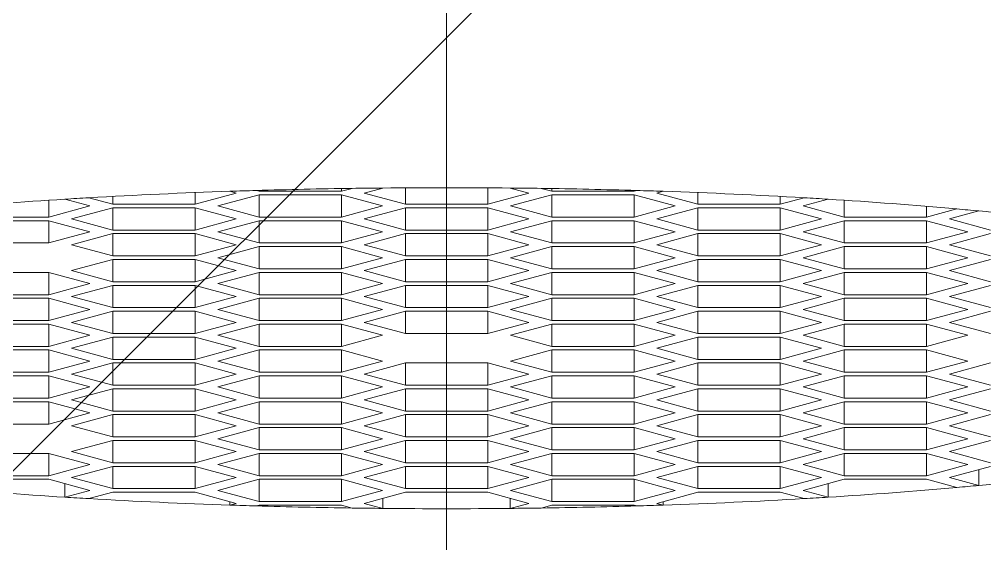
# Model space of a CAD drawing. Header units: millimetres. Extents: x 7371 to 278338, y -43753 to 35464.
# Drawn here: x 270251.37 to 270259.83, y 629.86 to 634.46 of the extents above; entities that cross this region are included whole.
import ezdxf

# ---------------------------------------------------------------- set-up
doc = ezdxf.new("R2010")
doc.units = ezdxf.units.MM
doc.header["$MEASUREMENT"] = 0
doc.linetypes.add('CENTER', pattern=[50.800000000000004, 31.75, -6.349999999999999, 6.349999999999999, -6.349999999999999])
for name, color, linetype, lineweight in [('0.05', 252, 'Continuous', 5), ('DINDING', 1, 'Continuous', 20), ('PIPA AIR BERSIH', 5, 'CENTER', 5)]:
    doc.layers.add(name, color=color, linetype=linetype, lineweight=lineweight)

# ---------------------------------------------------------------- blocks, each defined once
blk = doc.blocks.new('A$C4feb61b9')
at = {"layer": '0.05'}
for points in [[(0, 0.2320219220600848), (0, -0.4277567408876166)], [(-0.001668744951757617, 0.1690104908138892), (-0.001643375672983893, 0.1690036169461564)], [(-0.001643375672983893, 0.1690112337551), (-0.001643375672983893, 0.1690036169461564)], [(-0.0009216878364668446, 0.1690036169461564), (-0.0008282689790348741, 0.1690289290136207)], [(-0.0009216878364668446, 0.1690275014680083), (-0.0009216878364668446, 0.1690036169461564)], [(-0.0005584972171845948, 0.1690321903961376), (-0.0007216878364033619, 0.1689879734994975)], [(-0.0003608439182016809, 0.1690337717686816), (-0.0003608439182016809, 0.1688902019586749)], [(0.0003608439183153678, 0.1690337717686816), (0.0003608439183153678, 0.1688902019586749)], [(0.0007216878365170487, 0.1689879734994975), (0.0005584972172982816, 0.1690321903961376)], [(0.0008282689791485609, 0.1690289290136207), (0.0009216878365805314, 0.1690036169461564)], [(0.0009216878365805314, 0.1690275014680083), (0.0009216878365805314, 0.1690036169461564)], [(0.001643375672983893, 0.1690112337551), (0.001643375672983893, 0.1690036169461564)], [(0.001643375672983893, 0.1690036169461564), (0.001668744951757617, 0.1690104908138892)], [(-0.003486751345917583, 0.1689249526207277), (-0.003486751345917583, 0.1687767869716481)], [(-0.003125907427715902, 0.1688745585124707), (-0.003345383018768189, 0.1689340259595156)], [(-0.003134609070116312, 0.1689467501782929), (-0.002925907427652419, 0.1688902019586749)], [(-0.002925907427652419, 0.1689584252576424), (-0.002925907427652419, 0.1688902019586749)], [(-0.00220421959113537, 0.168992025915486), (-0.00220421959113537, 0.1688902019586749)], [(-0.00220421959113537, 0.1688902019586749), (-0.001843375672933689, 0.1689879734994975)], [(-0.001643375672983893, 0.1689723300528385), (-0.002004219591185574, 0.1688745585124707)], [(-0.001843375672933689, 0.1689879734994975), (-0.001899528963804187, 0.1690031883708798)], [(-0.001643375672983893, 0.1690036169461564), (-0.0009216878364668446, 0.1690036169461564)], [(-0.001643375672983893, 0.1689723300528385), (-0.001643375672983893, 0.1687767869716481)], [(-0.0009216878364668446, 0.1689723300528385), (-0.001643375672983893, 0.1689723300528385)], [(-0.0009216878364668446, 0.1689723300528385), (-0.0009216878364668446, 0.1687767869716481)], [(-0.0005608439182651637, 0.1688745585124707), (-0.0009216878364668446, 0.1689723300528385)], [(-0.0007216878364033619, 0.1689879734994975), (-0.0003608439182016809, 0.1688902019586749)], [(0.0003608439183153678, 0.1688902019586749), (0.0007216878365170487, 0.1689879734994975)], [(0.0009216878365805314, 0.1689723300528385), (0.0005608439182651637, 0.1688745585124707)], [(0.0009216878365805314, 0.1690036169461564), (0.001643375672983893, 0.1690036169461564)], [(0.0009216878365805314, 0.1689723300528385), (0.0009216878365805314, 0.1687767869716481)], [(0.001643375672983893, 0.1689723300528385), (0.0009216878365805314, 0.1689723300528385)], [(0.001643375672983893, 0.1689723300528385), (0.001643375672983893, 0.1687767869716481)], [(0.002004219591299261, 0.1688745585124707), (0.001643375672983893, 0.1689723300528385)], [(0.001899528963917874, 0.1690031883708798), (0.001843375673047376, 0.1689879734994975)], [(0.001843375673047376, 0.1689879734994975), (0.002204219591249057, 0.1688902019586749)], [(0.002204219591249057, 0.168992025915486), (0.002204219591249057, 0.1688902019586749)], [(0.002925907427766106, 0.1689584252576424), (0.002925907427766106, 0.1688902019586749)], [(0.002925907427766106, 0.1688902019586749), (0.003134609070229999, 0.1689467501782929)], [(0.003345383018768189, 0.1689340259595156), (0.003125907427715902, 0.1688745585124707)], [(0.003486751346031269, 0.1689249526207277), (0.003486751346031269, 0.1687767869716481)], [(-0.003486751345917583, 0.1687767869716481), (-0.003125907427715902, 0.1688745585124707)], [(-0.002925907427652419, 0.1688589150658117), (-0.003286751345967787, 0.1687611435249892)], [(-0.002925907427652419, 0.1688902019586749), (-0.00220421959113537, 0.1688902019586749)], [(-0.002925907427652419, 0.1688589150658117), (-0.002925907427652419, 0.1686633719846213)], [(-0.00220421959113537, 0.1688589150658117), (-0.002925907427652419, 0.1688589150658117)], [(-0.00220421959113537, 0.1688589150658117), (-0.00220421959113537, 0.1686633719846213)], [(-0.001843375672933689, 0.1687611435249892), (-0.00220421959113537, 0.1688589150658117)], [(-0.002004219591185574, 0.1688745585124707), (-0.001643375672983893, 0.1687767869716481)], [(-0.0009216878364668446, 0.1687767869716481), (-0.0005608439182651637, 0.1688745585124707)], [(-0.0003608439182016809, 0.1688589150658117), (-0.0007216878364033619, 0.1687611435249892)], [(-0.0003608439182016809, 0.1688902019586749), (0.0003608439183153678, 0.1688902019586749)], [(-0.0003608439182016809, 0.1688589150658117), (-0.0003608439182016809, 0.1686633719846213)], [(0.0003608439183153678, 0.1688589150658117), (-0.0003608439182016809, 0.1688589150658117)], [(0.0003608439183153678, 0.1688589150658117), (0.0003608439183153678, 0.1686633719846213)], [(0.0007216878365170487, 0.1687611435249892), (0.0003608439183153678, 0.1688589150658117)], [(0.0005608439182651637, 0.1688745585124707), (0.0009216878365805314, 0.1687767869716481)], [(0.001643375672983893, 0.1687767869716481), (0.002004219591299261, 0.1688745585124707)], [(0.002204219591249057, 0.1688589150658117), (0.001843375673047376, 0.1687611435249892)], [(0.002204219591249057, 0.1688902019586749), (0.002925907427766106, 0.1688902019586749)], [(0.002204219591249057, 0.1688589150658117), (0.002204219591249057, 0.1686633719846213)], [(0.002925907427766106, 0.1688589150658117), (0.002204219591249057, 0.1688589150658117)], [(0.002925907427766106, 0.1688589150658117), (0.002925907427766106, 0.1686633719846213)], [(0.003286751345967787, 0.1687611435249892), (0.002925907427766106, 0.1688589150658117)], [(0.003125907427715902, 0.1688745585124707), (0.003486751346031269, 0.1687767869716481)], [(0.004208439182434631, 0.168871498792214), (0.004208439182434631, 0.1687767869716481)], [(0.004208439182434631, 0.1687767869716481), (0.004473660382473099, 0.1688486493035271)], [(-0.004208439182434631, 0.1687767869716481), (-0.003486751345917583, 0.1687767869716481)], [(-0.003286751345967787, 0.1687611435249892), (-0.002925907427652419, 0.1686633719846213)], [(-0.00220421959113537, 0.1686633719846213), (-0.001843375672933689, 0.1687611435249892)], [(-0.001643375672983893, 0.1687767869716481), (-0.0009216878364668446, 0.1687767869716481)], [(-0.0007216878364033619, 0.1687611435249892), (-0.0003608439182016809, 0.1686633719846213)], [(0.0003608439183153678, 0.1686633719846213), (0.0007216878365170487, 0.1687611435249892)], [(0.0009216878365805314, 0.1687767869716481), (0.001643375672983893, 0.1687767869716481)], [(0.001843375673047376, 0.1687611435249892), (0.002204219591249057, 0.1686633719846213)], [(0.002925907427766106, 0.1686633719846213), (0.003286751345967787, 0.1687611435249892)], [(0.003486751346031269, 0.1687767869716481), (0.004208439182434631, 0.1687767869716481)], [(0.004665954410825179, 0.1688309179048701), (0.004408439182498114, 0.1687611435249892)], [(0.004408439182498114, 0.1687611435249892), (0.004769283100699795, 0.1686633719846213)], [(-0.003486751345917583, 0.168745500078785), (-0.004208439182434631, 0.168745500078785)], [(-0.003486751345917583, 0.168745500078785), (-0.003486751345917583, 0.1685499569975946)], [(-0.003125907427715902, 0.1686477285379624), (-0.003486751345917583, 0.168745500078785)], [(-0.001643375672983893, 0.168745500078785), (-0.002004219591185574, 0.1686477285379624)], [(-0.001643375672983893, 0.168745500078785), (-0.001643375672983893, 0.1685499569975946)], [(-0.0009216878364668446, 0.168745500078785), (-0.001643375672983893, 0.168745500078785)], [(-0.0009216878364668446, 0.168745500078785), (-0.0009216878364668446, 0.1685499569975946)], [(-0.0005608439182651637, 0.1686477285379624), (-0.0009216878364668446, 0.168745500078785)], [(0.0009216878365805314, 0.168745500078785), (0.0005608439182651637, 0.1686477285379624)], [(0.0009216878365805314, 0.168745500078785), (0.0009216878365805314, 0.1685499569975946)], [(0.001643375672983893, 0.168745500078785), (0.0009216878365805314, 0.168745500078785)], [(0.001643375672983893, 0.168745500078785), (0.001643375672983893, 0.1685499569975946)], [(0.002004219591299261, 0.1686477285379624), (0.001643375672983893, 0.168745500078785)], [(0.003486751346031269, 0.168745500078785), (0.003125907427715902, 0.1686477285379624)], [(0.003486751346031269, 0.168745500078785), (0.003486751346031269, 0.1685499569975946)], [(0.004208439182434631, 0.168745500078785), (0.003486751346031269, 0.168745500078785)], [(0.004208439182434631, 0.168745500078785), (0.004208439182434631, 0.1685499569975946)], [(0.004569283100749999, 0.1686477285379624), (0.004208439182434631, 0.168745500078785)], [(-0.003486751345917583, 0.1685499569975946), (-0.003125907427715902, 0.1686477285379624)], [(-0.002925907427652419, 0.1686320850913035), (-0.003286751345967787, 0.1685343135509356)], [(-0.002925907427652419, 0.1686633719846213), (-0.00220421959113537, 0.1686633719846213)], [(-0.002925907427652419, 0.1686320850913035), (-0.002925907427652419, 0.168436542010113)], [(-0.00220421959113537, 0.1686320850913035), (-0.002925907427652419, 0.1686320850913035)], [(-0.00220421959113537, 0.1686320850913035), (-0.00220421959113537, 0.168436542010113)], [(-0.001843375672933689, 0.1685343135509356), (-0.00220421959113537, 0.1686320850913035)], [(-0.002004219591185574, 0.1686477285379624), (-0.001643375672983893, 0.1685499569975946)], [(-0.0009216878364668446, 0.1685499569975946), (-0.0005608439182651637, 0.1686477285379624)], [(-0.0003608439182016809, 0.1686320850913035), (-0.0007216878364033619, 0.1685343135509356)], [(-0.0003608439182016809, 0.1686633719846213), (0.0003608439183153678, 0.1686633719846213)], [(-0.0003608439182016809, 0.1686320850913035), (-0.0003608439182016809, 0.168436542010113)], [(0.0003608439183153678, 0.1686320850913035), (-0.0003608439182016809, 0.1686320850913035)], [(0.0003608439183153678, 0.1686320850913035), (0.0003608439183153678, 0.168436542010113)], [(0.0007216878365170487, 0.1685343135509356), (0.0003608439183153678, 0.1686320850913035)], [(0.0005608439182651637, 0.1686477285379624), (0.0009216878365805314, 0.1685499569975946)], [(0.001643375672983893, 0.1685499569975946), (0.002004219591299261, 0.1686477285379624)], [(0.002204219591249057, 0.1686320850913035), (0.001843375673047376, 0.1685343135509356)], [(0.002204219591249057, 0.1686633719846213), (0.002925907427766106, 0.1686633719846213)], [(0.002204219591249057, 0.1686320850913035), (0.002204219591249057, 0.168436542010113)], [(0.002925907427766106, 0.1686320850913035), (0.002204219591249057, 0.1686320850913035)], [(0.002925907427766106, 0.1686320850913035), (0.002925907427766106, 0.168436542010113)], [(0.003286751345967787, 0.1685343135509356), (0.002925907427766106, 0.1686320850913035)], [(0.003125907427715902, 0.1686477285379624), (0.003486751346031269, 0.1685499569975946)], [(0.004208439182434631, 0.1685499569975946), (0.004569283100749999, 0.1686477285379624)], [(0.004769283100699795, 0.1686320850913035), (0.004408439182498114, 0.1685343135509356)], [(-0.004208439182434631, 0.1685499569975946), (-0.003486751345917583, 0.1685499569975946)], [(-0.003286751345967787, 0.1685343135509356), (-0.002925907427652419, 0.168436542010113)], [(-0.00220421959113537, 0.168436542010113), (-0.001843375672933689, 0.1685343135509356)], [(-0.001643375672983893, 0.1685186701042767), (-0.002004219591185574, 0.1684208985639088)], [(-0.001643375672983893, 0.1685499569975946), (-0.0009216878364668446, 0.1685499569975946)], [(-0.001643375672983893, 0.1685186701042767), (-0.001643375672983893, 0.1683231270230863)], [(-0.0009216878364668446, 0.1685186701042767), (-0.001643375672983893, 0.1685186701042767)], [(-0.0009216878364668446, 0.1685186701042767), (-0.0009216878364668446, 0.1683231270230863)], [(-0.0005608439182651637, 0.1684208985639088), (-0.0009216878364668446, 0.1685186701042767)], [(-0.0007216878364033619, 0.1685343135509356), (-0.0003608439182016809, 0.168436542010113)], [(0.0003608439183153678, 0.168436542010113), (0.0007216878365170487, 0.1685343135509356)], [(0.0009216878365805314, 0.1685186701042767), (0.0005608439182651637, 0.1684208985639088)], [(0.0009216878365805314, 0.1685499569975946), (0.001643375672983893, 0.1685499569975946)], [(0.0009216878365805314, 0.1685186701042767), (0.0009216878365805314, 0.1683231270230863)], [(0.001643375672983893, 0.1685186701042767), (0.0009216878365805314, 0.1685186701042767)], [(0.001643375672983893, 0.1685186701042767), (0.001643375672983893, 0.1683231270230863)], [(0.002004219591299261, 0.1684208985639088), (0.001643375672983893, 0.1685186701042767)], [(0.001843375673047376, 0.1685343135509356), (0.002204219591249057, 0.168436542010113)], [(0.002925907427766106, 0.168436542010113), (0.003286751345967787, 0.1685343135509356)], [(0.003486751346031269, 0.1685186701042767), (0.003125907427715902, 0.1684208985639088)], [(0.003486751346031269, 0.1685499569975946), (0.004208439182434631, 0.1685499569975946)], [(0.003486751346031269, 0.1685186701042767), (0.003486751346031269, 0.1683231270230863)], [(0.004208439182434631, 0.1685186701042767), (0.003486751346031269, 0.1685186701042767)], [(0.004208439182434631, 0.1685186701042767), (0.004208439182434631, 0.1683231270230863)], [(0.004569283100749999, 0.1684208985639088), (0.004208439182434631, 0.1685186701042767)], [(0.004408439182498114, 0.1685343135509356), (0.004769283100699795, 0.168436542010113)], [(-0.002925907427652419, 0.168436542010113), (-0.00220421959113537, 0.168436542010113)], [(-0.002004219591185574, 0.1684208985639088), (-0.001643375672983893, 0.1683231270230863)], [(-0.0009216878364668446, 0.1683231270230863), (-0.0005608439182651637, 0.1684208985639088)], [(-0.0003608439182016809, 0.168436542010113), (0.0003608439183153678, 0.168436542010113)], [(0.0005608439182651637, 0.1684208985639088), (0.0009216878365805314, 0.1683231270230863)], [(0.001643375672983893, 0.1683231270230863), (0.002004219591299261, 0.1684208985639088)], [(0.002204219591249057, 0.168436542010113), (0.002925907427766106, 0.168436542010113)], [(0.003125907427715902, 0.1684208985639088), (0.003486751346031269, 0.1683231270230863)], [(0.004208439182434631, 0.1683231270230863), (0.004569283100749999, 0.1684208985639088)], [(-0.002925907427652419, 0.1684052551172499), (-0.003286751345967787, 0.1683074835764273)], [(-0.002925907427652419, 0.1684052551172499), (-0.002925907427652419, 0.1682097120360595)], [(-0.00220421959113537, 0.1684052551172499), (-0.002925907427652419, 0.1684052551172499)], [(-0.00220421959113537, 0.1684052551172499), (-0.00220421959113537, 0.1682097120360595)], [(-0.001843375672933689, 0.1683074835764273), (-0.00220421959113537, 0.1684052551172499)], [(-0.0003608439182016809, 0.1684052551172499), (-0.0007216878364033619, 0.1683074835764273)], [(-0.0003608439182016809, 0.1684052551172499), (-0.0003608439182016809, 0.1682097120360595)], [(0.0003608439183153678, 0.1684052551172499), (-0.0003608439182016809, 0.1684052551172499)], [(0.0003608439183153678, 0.1684052551172499), (0.0003608439183153678, 0.1682097120360595)], [(0.0007216878365170487, 0.1683074835764273), (0.0003608439183153678, 0.1684052551172499)], [(0.002204219591249057, 0.1684052551172499), (0.001843375673047376, 0.1683074835764273)], [(0.002204219591249057, 0.1684052551172499), (0.002204219591249057, 0.1682097120360595)], [(0.002925907427766106, 0.1684052551172499), (0.002204219591249057, 0.1684052551172499)], [(0.002925907427766106, 0.1684052551172499), (0.002925907427766106, 0.1682097120360595)], [(0.003286751345967787, 0.1683074835764273), (0.002925907427766106, 0.1684052551172499)], [(0.004769283100699795, 0.1684052551172499), (0.004408439182498114, 0.1683074835764273)], [(-0.003486751345917583, 0.1682918401302231), (-0.004208439182434631, 0.1682918401302231)], [(-0.003486751345917583, 0.1682918401302231), (-0.003486751345917583, 0.168096297048578)], [(-0.003125907427715902, 0.1681940685894006), (-0.003486751345917583, 0.1682918401302231)], [(-0.003286751345967787, 0.1683074835764273), (-0.002925907427652419, 0.1682097120360595)], [(-0.00220421959113537, 0.1682097120360595), (-0.001843375672933689, 0.1683074835764273)], [(-0.001643375672983893, 0.1682918401302231), (-0.002004219591185574, 0.1681940685894006)], [(-0.001643375672983893, 0.1683231270230863), (-0.0009216878364668446, 0.1683231270230863)], [(-0.001643375672983893, 0.1682918401302231), (-0.001643375672983893, 0.168096297048578)], [(-0.0009216878364668446, 0.1682918401302231), (-0.001643375672983893, 0.1682918401302231)], [(-0.0009216878364668446, 0.1682918401302231), (-0.0009216878364668446, 0.168096297048578)], [(-0.0005608439182651637, 0.1681940685894006), (-0.0009216878364668446, 0.1682918401302231)], [(-0.0007216878364033619, 0.1683074835764273), (-0.0003608439182016809, 0.1682097120360595)], [(0.0003608439183153678, 0.1682097120360595), (0.0007216878365170487, 0.1683074835764273)], [(0.0009216878365805314, 0.1682918401302231), (0.0005608439182651637, 0.1681940685894006)], [(0.0009216878365805314, 0.1683231270230863), (0.001643375672983893, 0.1683231270230863)], [(0.0009216878365805314, 0.1682918401302231), (0.0009216878365805314, 0.168096297048578)], [(0.001643375672983893, 0.1682918401302231), (0.0009216878365805314, 0.1682918401302231)], [(0.001643375672983893, 0.1682918401302231), (0.001643375672983893, 0.168096297048578)], [(0.002004219591299261, 0.1681940685894006), (0.001643375672983893, 0.1682918401302231)], [(0.001843375673047376, 0.1683074835764273), (0.002204219591249057, 0.1682097120360595)], [(0.002925907427766106, 0.1682097120360595), (0.003286751345967787, 0.1683074835764273)], [(0.003486751346031269, 0.1682918401302231), (0.003125907427715902, 0.1681940685894006)], [(0.003486751346031269, 0.1683231270230863), (0.004208439182434631, 0.1683231270230863)], [(0.003486751346031269, 0.1682918401302231), (0.003486751346031269, 0.168096297048578)], [(0.004208439182434631, 0.1682918401302231), (0.003486751346031269, 0.1682918401302231)], [(0.004208439182434631, 0.1682918401302231), (0.004208439182434631, 0.168096297048578)], [(0.004569283100749999, 0.1681940685894006), (0.004208439182434631, 0.1682918401302231)], [(0.004408439182498114, 0.1683074835764273), (0.004769283100699795, 0.1682097120360595)], [(-0.003486751345917583, 0.168096297048578), (-0.003125907427715902, 0.1681940685894006)], [(-0.002925907427652419, 0.1681784251427416), (-0.003286751345967787, 0.1680806536023738)], [(-0.002925907427652419, 0.1682097120360595), (-0.00220421959113537, 0.1682097120360595)], [(-0.002925907427652419, 0.1681784251427416), (-0.002925907427652419, 0.1679828820615512)], [(-0.00220421959113537, 0.1681784251427416), (-0.002925907427652419, 0.1681784251427416)], [(-0.00220421959113537, 0.1681784251427416), (-0.00220421959113537, 0.1679828820615512)], [(-0.001843375672933689, 0.1680806536023738), (-0.00220421959113537, 0.1681784251427416)], [(-0.002004219591185574, 0.1681940685894006), (-0.001643375672983893, 0.168096297048578)], [(-0.0009216878364668446, 0.168096297048578), (-0.0005608439182651637, 0.1681940685894006)], [(-0.0003608439182016809, 0.1681784251427416), (-0.0007216878364033619, 0.1680806536023738)], [(-0.0003608439182016809, 0.1682097120360595), (0.0003608439183153678, 0.1682097120360595)], [(-0.0003608439182016809, 0.1681784251427416), (-0.0003608439182016809, 0.1679828820615512)], [(0.0003608439183153678, 0.1681784251427416), (-0.0003608439182016809, 0.1681784251427416)], [(0.0003608439183153678, 0.1681784251427416), (0.0003608439183153678, 0.1679828820615512)], [(0.0007216878365170487, 0.1680806536023738), (0.0003608439183153678, 0.1681784251427416)], [(0.0005608439182651637, 0.1681940685894006), (0.0009216878365805314, 0.168096297048578)], [(0.001643375672983893, 0.168096297048578), (0.002004219591299261, 0.1681940685894006)], [(0.002204219591249057, 0.1681784251427416), (0.001843375673047376, 0.1680806536023738)], [(0.002204219591249057, 0.1682097120360595), (0.002925907427766106, 0.1682097120360595)], [(0.002204219591249057, 0.1681784251427416), (0.002204219591249057, 0.1679828820615512)], [(0.002925907427766106, 0.1681784251427416), (0.002204219591249057, 0.1681784251427416)], [(0.002925907427766106, 0.1681784251427416), (0.002925907427766106, 0.1679828820615512)], [(0.003286751345967787, 0.1680806536023738), (0.002925907427766106, 0.1681784251427416)], [(0.003125907427715902, 0.1681940685894006), (0.003486751346031269, 0.168096297048578)], [(0.004208439182434631, 0.168096297048578), (0.004569283100749999, 0.1681940685894006)], [(0.004769283100699795, 0.1681784251427416), (0.004408439182498114, 0.1680806536023738)], [(-0.004208439182434631, 0.168096297048578), (-0.003486751345917583, 0.168096297048578)], [(-0.003286751345967787, 0.1680806536023738), (-0.002925907427652419, 0.1679828820615512)], [(-0.00220421959113537, 0.1679828820615512), (-0.001843375672933689, 0.1680806536023738)], [(-0.001643375672983893, 0.168096297048578), (-0.0009216878364668446, 0.168096297048578)], [(-0.0007216878364033619, 0.1680806536023738), (-0.0003608439182016809, 0.1679828820615512)], [(0.0003608439183153678, 0.1679828820615512), (0.0007216878365170487, 0.1680806536023738)], [(0.0009216878365805314, 0.168096297048578), (0.001643375672983893, 0.168096297048578)], [(0.001843375673047376, 0.1680806536023738), (0.002204219591249057, 0.1679828820615512)], [(0.002925907427766106, 0.1679828820615512), (0.003286751345967787, 0.1680806536023738)], [(0.003486751346031269, 0.168096297048578), (0.004208439182434631, 0.168096297048578)], [(0.004408439182498114, 0.1680806536023738), (0.004769283100699795, 0.1679828820615512)], [(-0.003486751345917583, 0.1680650101557148), (-0.004208439182434631, 0.1680650101557148)], [(-0.003486751345917583, 0.1680650101557148), (-0.003486751345917583, 0.1678694670745244)], [(-0.003125907427715902, 0.1679672386148923), (-0.003486751345917583, 0.1680650101557148)], [(-0.001643375672983893, 0.1680650101557148), (-0.002004219591185574, 0.1679672386148923)], [(-0.001643375672983893, 0.1680650101557148), (-0.001643375672983893, 0.1678694670745244)], [(-0.0009216878364668446, 0.1680650101557148), (-0.001643375672983893, 0.1680650101557148)], [(-0.0009216878364668446, 0.1680650101557148), (-0.0009216878364668446, 0.1678694670745244)], [(-0.0005608439182651637, 0.1679672386148923), (-0.0009216878364668446, 0.1680650101557148)], [(0.0009216878365805314, 0.1680650101557148), (0.0005608439182651637, 0.1679672386148923)], [(0.0009216878365805314, 0.1680650101557148), (0.0009216878365805314, 0.1678694670745244)], [(0.001643375672983893, 0.1680650101557148), (0.0009216878365805314, 0.1680650101557148)], [(0.001643375672983893, 0.1680650101557148), (0.001643375672983893, 0.1678694670745244)], [(0.002004219591299261, 0.1679672386148923), (0.001643375672983893, 0.1680650101557148)], [(0.003486751346031269, 0.1680650101557148), (0.003125907427715902, 0.1679672386148923)], [(0.003486751346031269, 0.1680650101557148), (0.003486751346031269, 0.1678694670745244)], [(0.004208439182434631, 0.1680650101557148), (0.003486751346031269, 0.1680650101557148)], [(0.004208439182434631, 0.1680650101557148), (0.004208439182434631, 0.1678694670745244)], [(0.004569283100749999, 0.1679672386148923), (0.004208439182434631, 0.1680650101557148)], [(-0.003486751345917583, 0.1678694670745244), (-0.003125907427715902, 0.1679672386148923)], [(-0.002925907427652419, 0.1679515951686881), (-0.003286751345967787, 0.1678538236278655)], [(-0.002925907427652419, 0.1679828820615512), (-0.00220421959113537, 0.1679828820615512)], [(-0.002925907427652419, 0.1679515951686881), (-0.002925907427652419, 0.1677560520874977)], [(-0.00220421959113537, 0.1679515951686881), (-0.002925907427652419, 0.1679515951686881)], [(-0.00220421959113537, 0.1679515951686881), (-0.00220421959113537, 0.1677560520874977)], [(-0.001843375672933689, 0.1678538236278655), (-0.00220421959113537, 0.1679515951686881)], [(-0.002004219591185574, 0.1679672386148923), (-0.001643375672983893, 0.1678694670745244)], [(-0.0009216878364668446, 0.1678694670745244), (-0.0005608439182651637, 0.1679672386148923)], [(-0.0003608439182016809, 0.1679515951686881), (-0.0007216878364033619, 0.1678538236278655)], [(-0.0003608439182016809, 0.1679828820615512), (0.0003608439183153678, 0.1679828820615512)], [(-0.0003608439182016809, 0.1679515951686881), (-0.0003608439182016809, 0.1677560520874977)], [(0.0003608439183153678, 0.1679515951686881), (-0.0003608439182016809, 0.1679515951686881)], [(0.0003608439183153678, 0.1679515951686881), (0.0003608439183153678, 0.1677560520874977)], [(0.0007216878365170487, 0.1678538236278655), (0.0003608439183153678, 0.1679515951686881)], [(0.0005608439182651637, 0.1679672386148923), (0.0009216878365805314, 0.1678694670745244)], [(0.001643375672983893, 0.1678694670745244), (0.002004219591299261, 0.1679672386148923)], [(0.002204219591249057, 0.1679515951686881), (0.001843375673047376, 0.1678538236278655)], [(0.002204219591249057, 0.1679828820615512), (0.002925907427766106, 0.1679828820615512)], [(0.002204219591249057, 0.1679515951686881), (0.002204219591249057, 0.1677560520874977)], [(0.002925907427766106, 0.1679515951686881), (0.002204219591249057, 0.1679515951686881)], [(0.002925907427766106, 0.1679515951686881), (0.002925907427766106, 0.1677560520874977)], [(0.003286751345967787, 0.1678538236278655), (0.002925907427766106, 0.1679515951686881)], [(0.003125907427715902, 0.1679672386148923), (0.003486751346031269, 0.1678694670745244)], [(0.004208439182434631, 0.1678694670745244), (0.004569283100749999, 0.1679672386148923)], [(0.004769283100699795, 0.1679515951686881), (0.004408439182498114, 0.1678538236278655)], [(-0.004208439182434631, 0.1678694670745244), (-0.003486751345917583, 0.1678694670745244)], [(-0.003486751345917583, 0.1678381801816613), (-0.004208439182434631, 0.1678381801816613)], [(-0.003486751345917583, 0.1678381801816613), (-0.003486751345917583, 0.1676426371000161)], [(-0.003125907427715902, 0.1677404086408387), (-0.003486751345917583, 0.1678381801816613)], [(-0.003286751345967787, 0.1678538236278655), (-0.002925907427652419, 0.1677560520874977)], [(-0.00220421959113537, 0.1677560520874977), (-0.001843375672933689, 0.1678538236278655)], [(-0.001643375672983893, 0.1678381801816613), (-0.002004219591185574, 0.1677404086408387)], [(-0.001643375672983893, 0.1678694670745244), (-0.0009216878364668446, 0.1678694670745244)], [(-0.001643375672983893, 0.1678381801816613), (-0.001643375672983893, 0.1676426371000161)], [(-0.0009216878364668446, 0.1678381801816613), (-0.001643375672983893, 0.1678381801816613)], [(-0.0009216878364668446, 0.1678381801816613), (-0.0009216878364668446, 0.1676426371000161)], [(-0.0005608439182651637, 0.1677404086408387), (-0.0009216878364668446, 0.1678381801816613)], [(-0.0007216878364033619, 0.1678538236278655), (-0.0003608439182016809, 0.1677560520874977)], [(0.0003608439183153678, 0.1677560520874977), (0.0007216878365170487, 0.1678538236278655)], [(0.0009216878365805314, 0.1678381801816613), (0.0005608439182651637, 0.1677404086408387)], [(0.0009216878365805314, 0.1678694670745244), (0.001643375672983893, 0.1678694670745244)], [(0.0009216878365805314, 0.1678381801816613), (0.0009216878365805314, 0.1676426371000161)], [(0.001643375672983893, 0.1678381801816613), (0.0009216878365805314, 0.1678381801816613)], [(0.001643375672983893, 0.1678381801816613), (0.001643375672983893, 0.1676426371000161)], [(0.002004219591299261, 0.1677404086408387), (0.001643375672983893, 0.1678381801816613)], [(0.001843375673047376, 0.1678538236278655), (0.002204219591249057, 0.1677560520874977)], [(0.002925907427766106, 0.1677560520874977), (0.003286751345967787, 0.1678538236278655)], [(0.003486751346031269, 0.1678381801816613), (0.003125907427715902, 0.1677404086408387)], [(0.003486751346031269, 0.1678694670745244), (0.004208439182434631, 0.1678694670745244)], [(0.003486751346031269, 0.1678381801816613), (0.003486751346031269, 0.1676426371000161)], [(0.004208439182434631, 0.1678381801816613), (0.003486751346031269, 0.1678381801816613)], [(0.004208439182434631, 0.1678381801816613), (0.004208439182434631, 0.1676426371000161)], [(0.004569283100749999, 0.1677404086408387), (0.004208439182434631, 0.1678381801816613)], [(0.004408439182498114, 0.1678538236278655), (0.004769283100699795, 0.1677560520874977)], [(-0.003486751345917583, 0.1676426371000161), (-0.003125907427715902, 0.1677404086408387)], [(-0.002925907427652419, 0.1677560520874977), (-0.00220421959113537, 0.1677560520874977)], [(-0.002004219591185574, 0.1677404086408387), (-0.001643375672983893, 0.1676426371000161)], [(-0.0009216878364668446, 0.1676426371000161), (-0.0005608439182651637, 0.1677404086408387)], [(-0.0003608439182016809, 0.1677560520874977), (0.0003608439183153678, 0.1677560520874977)], [(0.0005608439182651637, 0.1677404086408387), (0.0009216878365805314, 0.1676426371000161)], [(0.001643375672983893, 0.1676426371000161), (0.002004219591299261, 0.1677404086408387)], [(0.002204219591249057, 0.1677560520874977), (0.002925907427766106, 0.1677560520874977)], [(0.003125907427715902, 0.1677404086408387), (0.003486751346031269, 0.1676426371000161)], [(0.004208439182434631, 0.1676426371000161), (0.004569283100749999, 0.1677404086408387)], [(-0.002925907427652419, 0.1677247651941798), (-0.003286751345967787, 0.167626993653812)], [(-0.002925907427652419, 0.1677247651941798), (-0.002925907427652419, 0.1675292221129894)], [(-0.00220421959113537, 0.1677247651941798), (-0.002925907427652419, 0.1677247651941798)], [(-0.00220421959113537, 0.1677247651941798), (-0.00220421959113537, 0.1675292221129894)], [(-0.001843375672933689, 0.167626993653812), (-0.00220421959113537, 0.1677247651941798)], [(0.002204219591249057, 0.1677247651941798), (0.001843375673047376, 0.167626993653812)], [(0.002204219591249057, 0.1677247651941798), (0.002204219591249057, 0.1675292221129894)], [(0.002925907427766106, 0.1677247651941798), (0.002204219591249057, 0.1677247651941798)], [(0.002925907427766106, 0.1677247651941798), (0.002925907427766106, 0.1675292221129894)], [(0.003286751345967787, 0.167626993653812), (0.002925907427766106, 0.1677247651941798)], [(-0.004208439182434631, 0.1676426371000161), (-0.003486751345917583, 0.1676426371000161)], [(-0.003486751345917583, 0.167611350207153), (-0.004208439182434631, 0.167611350207153)], [(-0.003486751345917583, 0.167611350207153), (-0.003486751345917583, 0.1674158071259626)], [(-0.003125907427715902, 0.1675135786663304), (-0.003486751345917583, 0.167611350207153)], [(-0.003286751345967787, 0.167626993653812), (-0.002925907427652419, 0.1675292221129894)], [(-0.00220421959113537, 0.1675292221129894), (-0.001843375672933689, 0.167626993653812)], [(-0.001643375672983893, 0.167611350207153), (-0.002004219591185574, 0.1675135786663304)], [(-0.001643375672983893, 0.1676426371000161), (-0.0009216878364668446, 0.1676426371000161)], [(-0.001643375672983893, 0.167611350207153), (-0.001643375672983893, 0.1674158071259626)], [(-0.0009216878364668446, 0.167611350207153), (-0.001643375672983893, 0.167611350207153)], [(-0.0009216878364668446, 0.167611350207153), (-0.0009216878364668446, 0.1674158071259626)], [(-0.0005608439182651637, 0.1675135786663304), (-0.0009216878364668446, 0.167611350207153)], [(0.0009216878365805314, 0.167611350207153), (0.0005608439182651637, 0.1675135786663304)], [(0.0009216878365805314, 0.1676426371000161), (0.001643375672983893, 0.1676426371000161)], [(0.0009216878365805314, 0.167611350207153), (0.0009216878365805314, 0.1674158071259626)], [(0.001643375672983893, 0.167611350207153), (0.0009216878365805314, 0.167611350207153)], [(0.001643375672983893, 0.167611350207153), (0.001643375672983893, 0.1674158071259626)], [(0.002004219591299261, 0.1675135786663304), (0.001643375672983893, 0.167611350207153)], [(0.001843375673047376, 0.167626993653812), (0.002204219591249057, 0.1675292221129894)], [(0.002925907427766106, 0.1675292221129894), (0.003286751345967787, 0.167626993653812)], [(0.003486751346031269, 0.167611350207153), (0.003125907427715902, 0.1675135786663304)], [(0.003486751346031269, 0.1676426371000161), (0.004208439182434631, 0.1676426371000161)], [(0.003486751346031269, 0.167611350207153), (0.003486751346031269, 0.1674158071259626)], [(0.004208439182434631, 0.167611350207153), (0.003486751346031269, 0.167611350207153)], [(0.004208439182434631, 0.167611350207153), (0.004208439182434631, 0.1674158071259626)], [(0.004569283100749999, 0.1675135786663304), (0.004208439182434631, 0.167611350207153)], [(-0.003486751345917583, 0.1674158071259626), (-0.003125907427715902, 0.1675135786663304)], [(-0.002925907427652419, 0.1674979352201262), (-0.003286751345967787, 0.1674001636793037)], [(-0.002925907427652419, 0.1675292221129894), (-0.00220421959113537, 0.1675292221129894)], [(-0.002925907427652419, 0.1674979352201262), (-0.002925907427652419, 0.1673023921384811)], [(-0.00220421959113537, 0.1674979352201262), (-0.002925907427652419, 0.1674979352201262)], [(-0.00220421959113537, 0.1674979352201262), (-0.00220421959113537, 0.1673023921384811)], [(-0.001843375672933689, 0.1674001636793037), (-0.00220421959113537, 0.1674979352201262)], [(-0.002004219591185574, 0.1675135786663304), (-0.001643375672983893, 0.1674158071259626)], [(-0.0009216878364668446, 0.1674158071259626), (-0.0005608439182651637, 0.1675135786663304)], [(-0.0003608439182016809, 0.1674979352201262), (-0.0007216878364033619, 0.1674001636793037)], [(-0.0003608439182016809, 0.1674979352201262), (-0.0003608439182016809, 0.1673023921384811)], [(0.0003608439183153678, 0.1674979352201262), (-0.0003608439182016809, 0.1674979352201262)], [(0.0003608439183153678, 0.1674979352201262), (0.0003608439183153678, 0.1673023921384811)], [(0.0007216878365170487, 0.1674001636793037), (0.0003608439183153678, 0.1674979352201262)], [(0.0005608439182651637, 0.1675135786663304), (0.0009216878365805314, 0.1674158071259626)], [(0.001643375672983893, 0.1674158071259626), (0.002004219591299261, 0.1675135786663304)], [(0.002204219591249057, 0.1674979352201262), (0.001843375673047376, 0.1674001636793037)], [(0.002204219591249057, 0.1675292221129894), (0.002925907427766106, 0.1675292221129894)], [(0.002204219591249057, 0.1674979352201262), (0.002204219591249057, 0.1673023921384811)], [(0.002925907427766106, 0.1674979352201262), (0.002204219591249057, 0.1674979352201262)], [(0.002925907427766106, 0.1674979352201262), (0.002925907427766106, 0.1673023921384811)], [(0.003286751345967787, 0.1674001636793037), (0.002925907427766106, 0.1674979352201262)], [(0.003125907427715902, 0.1675135786663304), (0.003486751346031269, 0.1674158071259626)], [(0.004208439182434631, 0.1674158071259626), (0.004569283100749999, 0.1675135786663304)], [(0.004769283100699795, 0.1674979352201262), (0.004408439182498114, 0.1674001636793037)], [(-0.004208439182434631, 0.1674158071259626), (-0.003486751345917583, 0.1674158071259626)], [(-0.003286751345967787, 0.1674001636793037), (-0.002925907427652419, 0.1673023921384811)], [(-0.00220421959113537, 0.1673023921384811), (-0.001843375672933689, 0.1674001636793037)], [(-0.001643375672983893, 0.1674158071259626), (-0.0009216878364668446, 0.1674158071259626)], [(-0.0007216878364033619, 0.1674001636793037), (-0.0003608439182016809, 0.1673023921384811)], [(0.0003608439183153678, 0.1673023921384811), (0.0007216878365170487, 0.1674001636793037)], [(0.0009216878365805314, 0.1674158071259626), (0.001643375672983893, 0.1674158071259626)], [(0.001843375673047376, 0.1674001636793037), (0.002204219591249057, 0.1673023921384811)], [(0.002925907427766106, 0.1673023921384811), (0.003286751345967787, 0.1674001636793037)], [(0.003486751346031269, 0.1674158071259626), (0.004208439182434631, 0.1674158071259626)], [(0.004408439182498114, 0.1674001636793037), (0.004769283100699795, 0.1673023921384811)], [(-0.003486751345917583, 0.1673845202326447), (-0.004208439182434631, 0.1673845202326447)], [(-0.003486751345917583, 0.1673845202326447), (-0.003486751345917583, 0.1671889771514543)], [(-0.003125907427715902, 0.1672867486922769), (-0.003486751345917583, 0.1673845202326447)], [(-0.001643375672983893, 0.1673845202326447), (-0.002004219591185574, 0.1672867486922769)], [(-0.001643375672983893, 0.1673845202326447), (-0.001643375672983893, 0.1671889771514543)], [(-0.0009216878364668446, 0.1673845202326447), (-0.001643375672983893, 0.1673845202326447)], [(-0.0009216878364668446, 0.1673845202326447), (-0.0009216878364668446, 0.1671889771514543)], [(-0.0005608439182651637, 0.1672867486922769), (-0.0009216878364668446, 0.1673845202326447)], [(0.0009216878365805314, 0.1673845202326447), (0.0005608439182651637, 0.1672867486922769)], [(0.0009216878365805314, 0.1673845202326447), (0.0009216878365805314, 0.1671889771514543)], [(0.001643375672983893, 0.1673845202326447), (0.0009216878365805314, 0.1673845202326447)], [(0.001643375672983893, 0.1673845202326447), (0.001643375672983893, 0.1671889771514543)], [(0.002004219591299261, 0.1672867486922769), (0.001643375672983893, 0.1673845202326447)], [(0.003486751346031269, 0.1673845202326447), (0.003125907427715902, 0.1672867486922769)], [(0.003486751346031269, 0.1673845202326447), (0.003486751346031269, 0.1671889771514543)], [(0.004208439182434631, 0.1673845202326447), (0.003486751346031269, 0.1673845202326447)], [(0.004208439182434631, 0.1673845202326447), (0.004208439182434631, 0.1671889771514543)], [(0.004569283100749999, 0.1672867486922769), (0.004208439182434631, 0.1673845202326447)], [(-0.003486751345917583, 0.1671889771514543), (-0.003125907427715902, 0.1672867486922769)], [(-0.002925907427652419, 0.1672711052456179), (-0.003286751345967787, 0.1671733337047954)], [(-0.002925907427652419, 0.1673023921384811), (-0.00220421959113537, 0.1673023921384811)], [(-0.002925907427652419, 0.1672711052456179), (-0.002925907427652419, 0.1670755621644275)], [(-0.00220421959113537, 0.1672711052456179), (-0.002925907427652419, 0.1672711052456179)], [(-0.00220421959113537, 0.1672711052456179), (-0.00220421959113537, 0.1670755621644275)], [(-0.001843375672933689, 0.1671733337047954), (-0.00220421959113537, 0.1672711052456179)], [(-0.002004219591185574, 0.1672867486922769), (-0.001643375672983893, 0.1671889771514543)], [(-0.0009216878364668446, 0.1671889771514543), (-0.0005608439182651637, 0.1672867486922769)], [(-0.0003608439182016809, 0.1672711052456179), (-0.0007216878364033619, 0.1671733337047954)], [(-0.0003608439182016809, 0.1673023921384811), (0.0003608439183153678, 0.1673023921384811)], [(-0.0003608439182016809, 0.1672711052456179), (-0.0003608439182016809, 0.1670755621644275)], [(0.0003608439183153678, 0.1672711052456179), (-0.0003608439182016809, 0.1672711052456179)], [(0.0003608439183153678, 0.1672711052456179), (0.0003608439183153678, 0.1670755621644275)], [(0.0007216878365170487, 0.1671733337047954), (0.0003608439183153678, 0.1672711052456179)], [(0.0005608439182651637, 0.1672867486922769), (0.0009216878365805314, 0.1671889771514543)], [(0.001643375672983893, 0.1671889771514543), (0.002004219591299261, 0.1672867486922769)], [(0.002204219591249057, 0.1672711052456179), (0.001843375673047376, 0.1671733337047954)], [(0.002204219591249057, 0.1673023921384811), (0.002925907427766106, 0.1673023921384811)], [(0.002204219591249057, 0.1672711052456179), (0.002204219591249057, 0.1670755621644275)], [(0.002925907427766106, 0.1672711052456179), (0.002204219591249057, 0.1672711052456179)], [(0.002925907427766106, 0.1672711052456179), (0.002925907427766106, 0.1670755621644275)], [(0.003286751345967787, 0.1671733337047954), (0.002925907427766106, 0.1672711052456179)], [(0.003125907427715902, 0.1672867486922769), (0.003486751346031269, 0.1671889771514543)], [(0.004208439182434631, 0.1671889771514543), (0.004569283100749999, 0.1672867486922769)], [(0.004769283100699795, 0.1672711052456179), (0.004408439182498114, 0.1671733337047954)], [(-0.004208439182434631, 0.1671889771514543), (-0.003486751345917583, 0.1671889771514543)], [(-0.003486751345917583, 0.1671576902585912), (-0.004208439182434631, 0.1671576902585912)], [(-0.003486751345917583, 0.1671576902585912), (-0.003486751345917583, 0.1669621471774008)], [(-0.003125907427715902, 0.1670599187177686), (-0.003486751345917583, 0.1671576902585912)], [(-0.003286751345967787, 0.1671733337047954), (-0.002925907427652419, 0.1670755621644275)], [(-0.00220421959113537, 0.1670755621644275), (-0.001843375672933689, 0.1671733337047954)], [(-0.001643375672983893, 0.1671576902585912), (-0.002004219591185574, 0.1670599187177686)], [(-0.001643375672983893, 0.1671889771514543), (-0.0009216878364668446, 0.1671889771514543)], [(-0.001643375672983893, 0.1671576902585912), (-0.001643375672983893, 0.1669621471774008)], [(-0.0009216878364668446, 0.1671576902585912), (-0.001643375672983893, 0.1671576902585912)], [(-0.0009216878364668446, 0.1671576902585912), (-0.0009216878364668446, 0.1669621471774008)], [(-0.0005608439182651637, 0.1670599187177686), (-0.0009216878364668446, 0.1671576902585912)], [(-0.0007216878364033619, 0.1671733337047954), (-0.0003608439182016809, 0.1670755621644275)], [(0.0003608439183153678, 0.1670755621644275), (0.0007216878365170487, 0.1671733337047954)], [(0.0009216878365805314, 0.1671576902585912), (0.0005608439182651637, 0.1670599187177686)], [(0.0009216878365805314, 0.1671889771514543), (0.001643375672983893, 0.1671889771514543)], [(0.0009216878365805314, 0.1671576902585912), (0.0009216878365805314, 0.1669621471774008)], [(0.001643375672983893, 0.1671576902585912), (0.0009216878365805314, 0.1671576902585912)], [(0.001643375672983893, 0.1671576902585912), (0.001643375672983893, 0.1669621471774008)], [(0.002004219591299261, 0.1670599187177686), (0.001643375672983893, 0.1671576902585912)], [(0.001843375673047376, 0.1671733337047954), (0.002204219591249057, 0.1670755621644275)], [(0.002925907427766106, 0.1670755621644275), (0.003286751345967787, 0.1671733337047954)], [(0.003486751346031269, 0.1671576902585912), (0.003125907427715902, 0.1670599187177686)], [(0.003486751346031269, 0.1671889771514543), (0.004208439182434631, 0.1671889771514543)], [(0.003486751346031269, 0.1671576902585912), (0.003486751346031269, 0.1669621471774008)], [(0.004208439182434631, 0.1671576902585912), (0.003486751346031269, 0.1671576902585912)], [(0.004208439182434631, 0.1671576902585912), (0.004208439182434631, 0.1669621471774008)], [(0.004569283100749999, 0.1670599187177686), (0.004208439182434631, 0.1671576902585912)], [(0.004408439182498114, 0.1671733337047954), (0.004769283100699795, 0.1670755621644275)], [(-0.003486751345917583, 0.1669621471774008), (-0.003125907427715902, 0.1670599187177686)], [(-0.002925907427652419, 0.1670755621644275), (-0.00220421959113537, 0.1670755621644275)], [(-0.002004219591185574, 0.1670599187177686), (-0.001643375672983893, 0.1669621471774008)], [(-0.0009216878364668446, 0.1669621471774008), (-0.0005608439182651637, 0.1670599187177686)], [(-0.0003608439182016809, 0.1670755621644275), (0.0003608439183153678, 0.1670755621644275)], [(0.0005608439182651637, 0.1670599187177686), (0.0009216878365805314, 0.1669621471774008)], [(0.001643375672983893, 0.1669621471774008), (0.002004219591299261, 0.1670599187177686)], [(0.002204219591249057, 0.1670755621644275), (0.002925907427766106, 0.1670755621644275)], [(0.003125907427715902, 0.1670599187177686), (0.003486751346031269, 0.1669621471774008)], [(0.004208439182434631, 0.1669621471774008), (0.004569283100749999, 0.1670599187177686)], [(-0.002925907427652419, 0.1670442752715644), (-0.003286751345967787, 0.1669465037307418)], [(-0.002925907427652419, 0.1670442752715644), (-0.002925907427652419, 0.1668487321899192)], [(-0.00220421959113537, 0.1670442752715644), (-0.002925907427652419, 0.1670442752715644)], [(-0.00220421959113537, 0.1670442752715644), (-0.00220421959113537, 0.1668487321899192)], [(-0.001843375672933689, 0.1669465037307418), (-0.00220421959113537, 0.1670442752715644)], [(-0.0003608439182016809, 0.1670442752715644), (-0.0007216878364033619, 0.1669465037307418)], [(-0.0003608439182016809, 0.1670442752715644), (-0.0003608439182016809, 0.1668487321899192)], [(0.0003608439183153678, 0.1670442752715644), (-0.0003608439182016809, 0.1670442752715644)], [(0.0003608439183153678, 0.1670442752715644), (0.0003608439183153678, 0.1668487321899192)], [(0.0007216878365170487, 0.1669465037307418), (0.0003608439183153678, 0.1670442752715644)], [(0.002204219591249057, 0.1670442752715644), (0.001843375673047376, 0.1669465037307418)], [(0.002204219591249057, 0.1670442752715644), (0.002204219591249057, 0.1668487321899192)], [(0.002925907427766106, 0.1670442752715644), (0.002204219591249057, 0.1670442752715644)], [(0.002925907427766106, 0.1670442752715644), (0.002925907427766106, 0.1668487321899192)], [(0.003286751345967787, 0.1669465037307418), (0.002925907427766106, 0.1670442752715644)], [(0.004769283100699795, 0.1670442752715644), (0.004408439182498114, 0.1669465037307418)], [(-0.004208439182434631, 0.1669621471774008), (-0.003486751345917583, 0.1669621471774008)], [(-0.003286751345967787, 0.1669465037307418), (-0.002925907427652419, 0.1668487321899192)], [(-0.00220421959113537, 0.1668487321899192), (-0.001843375672933689, 0.1669465037307418)], [(-0.001643375672983893, 0.1669308602840829), (-0.002004219591185574, 0.1668330887437151)], [(-0.001643375672983893, 0.1669621471774008), (-0.0009216878364668446, 0.1669621471774008)], [(-0.001643375672983893, 0.1669308602840829), (-0.001643375672983893, 0.1667353172028925)], [(-0.0009216878364668446, 0.1669308602840829), (-0.001643375672983893, 0.1669308602840829)], [(-0.0009216878364668446, 0.1669308602840829), (-0.0009216878364668446, 0.1667353172028925)], [(-0.0005608439182651637, 0.1668330887437151), (-0.0009216878364668446, 0.1669308602840829)], [(-0.0007216878364033619, 0.1669465037307418), (-0.0003608439182016809, 0.1668487321899192)], [(0.0003608439183153678, 0.1668487321899192), (0.0007216878365170487, 0.1669465037307418)], [(0.0009216878365805314, 0.1669308602840829), (0.0005608439182651637, 0.1668330887437151)], [(0.0009216878365805314, 0.1669621471774008), (0.001643375672983893, 0.1669621471774008)], [(0.0009216878365805314, 0.1669308602840829), (0.0009216878365805314, 0.1667353172028925)], [(0.001643375672983893, 0.1669308602840829), (0.0009216878365805314, 0.1669308602840829)], [(0.001643375672983893, 0.1669308602840829), (0.001643375672983893, 0.1667353172028925)], [(0.002004219591299261, 0.1668330887437151), (0.001643375672983893, 0.1669308602840829)], [(0.001843375673047376, 0.1669465037307418), (0.002204219591249057, 0.1668487321899192)], [(0.002925907427766106, 0.1668487321899192), (0.003286751345967787, 0.1669465037307418)], [(0.003486751346031269, 0.1669308602840829), (0.003125907427715902, 0.1668330887437151)], [(0.003486751346031269, 0.1669621471774008), (0.004208439182434631, 0.1669621471774008)], [(0.003486751346031269, 0.1669308602840829), (0.003486751346031269, 0.1667353172028925)], [(0.004208439182434631, 0.1669308602840829), (0.003486751346031269, 0.1669308602840829)], [(0.004208439182434631, 0.1669308602840829), (0.004208439182434631, 0.1667353172028925)], [(0.004569283100749999, 0.1668330887437151), (0.004208439182434631, 0.1669308602840829)], [(0.004408439182498114, 0.1669465037307418), (0.004769283100699795, 0.1668487321899192)], [(-0.002925907427652419, 0.1668174452970561), (-0.003286751345967787, 0.1667196737562335)], [(-0.002925907427652419, 0.1668487321899192), (-0.00220421959113537, 0.1668487321899192)], [(-0.002925907427652419, 0.1668174452970561), (-0.002925907427652419, 0.1666219022158657)], [(-0.00220421959113537, 0.1668174452970561), (-0.002925907427652419, 0.1668174452970561)], [(-0.00220421959113537, 0.1668174452970561), (-0.00220421959113537, 0.1666219022158657)], [(-0.001843375672933689, 0.1667196737562335), (-0.00220421959113537, 0.1668174452970561)], [(-0.002004219591185574, 0.1668330887437151), (-0.001643375672983893, 0.1667353172028925)], [(-0.0009216878364668446, 0.1667353172028925), (-0.0005608439182651637, 0.1668330887437151)], [(-0.0003608439182016809, 0.1668174452970561), (-0.0007216878364033619, 0.1667196737562335)], [(-0.0003608439182016809, 0.1668487321899192), (0.0003608439183153678, 0.1668487321899192)], [(-0.0003608439182016809, 0.1668174452970561), (-0.0003608439182016809, 0.1666219022158657)], [(0.0003608439183153678, 0.1668174452970561), (-0.0003608439182016809, 0.1668174452970561)], [(0.0003608439183153678, 0.1668174452970561), (0.0003608439183153678, 0.1666219022158657)], [(0.0007216878365170487, 0.1667196737562335), (0.0003608439183153678, 0.1668174452970561)], [(0.0005608439182651637, 0.1668330887437151), (0.0009216878365805314, 0.1667353172028925)], [(0.001643375672983893, 0.1667353172028925), (0.002004219591299261, 0.1668330887437151)], [(0.002204219591249057, 0.1668174452970561), (0.001843375673047376, 0.1667196737562335)], [(0.002204219591249057, 0.1668487321899192), (0.002925907427766106, 0.1668487321899192)], [(0.002204219591249057, 0.1668174452970561), (0.002204219591249057, 0.1666219022158657)], [(0.002925907427766106, 0.1668174452970561), (0.002204219591249057, 0.1668174452970561)], [(0.002925907427766106, 0.1668174452970561), (0.002925907427766106, 0.1666219022158657)], [(0.003286751345967787, 0.1667196737562335), (0.002925907427766106, 0.1668174452970561)], [(0.003125907427715902, 0.1668330887437151), (0.003486751346031269, 0.1667353172028925)], [(0.004208439182434631, 0.1667353172028925), (0.004569283100749999, 0.1668330887437151)], [(0.004769283100699795, 0.1668174452970561), (0.004408439182498114, 0.1667196737562335)], [(-0.001643375672983893, 0.1667353172028925), (-0.0009216878364668446, 0.1667353172028925)], [(0.0009216878365805314, 0.1667353172028925), (0.001643375672983893, 0.1667353172028925)], [(0.003486751346031269, 0.1667353172028925), (0.004208439182434631, 0.1667353172028925)], [(-0.003486751345917583, 0.1667040303100293), (-0.004208439182434631, 0.1667040303100293)], [(-0.003486751345917583, 0.1667040303100293), (-0.003486751345917583, 0.1665084872283842)], [(-0.003125907427715902, 0.1666062587692068), (-0.003486751345917583, 0.1667040303100293)], [(-0.003286751345967787, 0.1667196737562335), (-0.002925907427652419, 0.1666219022158657)], [(-0.00220421959113537, 0.1666219022158657), (-0.001843375672933689, 0.1667196737562335)], [(-0.001643375672983893, 0.1667040303100293), (-0.002004219591185574, 0.1666062587692068)], [(-0.001643375672983893, 0.1667040303100293), (-0.001643375672983893, 0.1665084872283842)], [(-0.0009216878364668446, 0.1667040303100293), (-0.001643375672983893, 0.1667040303100293)], [(-0.0009216878364668446, 0.1667040303100293), (-0.0009216878364668446, 0.1665084872283842)], [(-0.0005608439182651637, 0.1666062587692068), (-0.0009216878364668446, 0.1667040303100293)], [(-0.0007216878364033619, 0.1667196737562335), (-0.0003608439182016809, 0.1666219022158657)], [(0.0003608439183153678, 0.1666219022158657), (0.0007216878365170487, 0.1667196737562335)], [(0.0009216878365805314, 0.1667040303100293), (0.0005608439182651637, 0.1666062587692068)], [(0.0009216878365805314, 0.1667040303100293), (0.0009216878365805314, 0.1665084872283842)], [(0.001643375672983893, 0.1667040303100293), (0.0009216878365805314, 0.1667040303100293)], [(0.001643375672983893, 0.1667040303100293), (0.001643375672983893, 0.1665084872283842)], [(0.002004219591299261, 0.1666062587692068), (0.001643375672983893, 0.1667040303100293)], [(0.001843375673047376, 0.1667196737562335), (0.002204219591249057, 0.1666219022158657)], [(0.002925907427766106, 0.1666219022158657), (0.003286751345967787, 0.1667196737562335)], [(0.003486751346031269, 0.1667040303100293), (0.003125907427715902, 0.1666062587692068)], [(0.003486751346031269, 0.1667040303100293), (0.003486751346031269, 0.1665084872283842)], [(0.004208439182434631, 0.1667040303100293), (0.003486751346031269, 0.1667040303100293)], [(0.004208439182434631, 0.1667040303100293), (0.004208439182434631, 0.1665084872283842)], [(0.004569283100749999, 0.1666062587692068), (0.004208439182434631, 0.1667040303100293)], [(0.004408439182498114, 0.1667196737562335), (0.004769283100699795, 0.1666219022158657)], [(-0.003486751345917583, 0.1665084872283842), (-0.003125907427715902, 0.1666062587692068)], [(-0.002925907427652419, 0.1665906153225478), (-0.003286751345967787, 0.16649284378218)], [(-0.002925907427652419, 0.1666219022158657), (-0.00220421959113537, 0.1666219022158657)], [(-0.002925907427652419, 0.1665906153225478), (-0.002925907427652419, 0.1663950722413574)], [(-0.00220421959113537, 0.1665906153225478), (-0.002925907427652419, 0.1665906153225478)], [(-0.00220421959113537, 0.1665906153225478), (-0.00220421959113537, 0.1663950722413574)], [(-0.001843375672933689, 0.16649284378218), (-0.00220421959113537, 0.1665906153225478)], [(-0.002004219591185574, 0.1666062587692068), (-0.001643375672983893, 0.1665084872283842)], [(-0.0009216878364668446, 0.1665084872283842), (-0.0005608439182651637, 0.1666062587692068)], [(-0.0003608439182016809, 0.1665906153225478), (-0.0007216878364033619, 0.16649284378218)], [(-0.0003608439182016809, 0.1666219022158657), (0.0003608439183153678, 0.1666219022158657)], [(-0.0003608439182016809, 0.1665906153225478), (-0.0003608439182016809, 0.1663950722413574)], [(0.0003608439183153678, 0.1665906153225478), (-0.0003608439182016809, 0.1665906153225478)], [(0.0003608439183153678, 0.1665906153225478), (0.0003608439183153678, 0.1663950722413574)], [(0.0007216878365170487, 0.16649284378218), (0.0003608439183153678, 0.1665906153225478)], [(0.0005608439182651637, 0.1666062587692068), (0.0009216878365805314, 0.1665084872283842)], [(0.001643375672983893, 0.1665084872283842), (0.002004219591299261, 0.1666062587692068)], [(0.002204219591249057, 0.1665906153225478), (0.001843375673047376, 0.16649284378218)], [(0.002204219591249057, 0.1666219022158657), (0.002925907427766106, 0.1666219022158657)], [(0.002204219591249057, 0.1665906153225478), (0.002204219591249057, 0.1663950722413574)], [(0.002925907427766106, 0.1665906153225478), (0.002204219591249057, 0.1665906153225478)], [(0.002925907427766106, 0.1665906153225478), (0.002925907427766106, 0.1663950722413574)], [(0.003286751345967787, 0.16649284378218), (0.002925907427766106, 0.1665906153225478)], [(0.003125907427715902, 0.1666062587692068), (0.003486751346031269, 0.1665084872283842)], [(0.004208439182434631, 0.1665084872283842), (0.004569283100749999, 0.1666062587692068)], [(0.004769283100699795, 0.1665906153225478), (0.004408439182498114, 0.16649284378218)], [(0.004665954410825179, 0.166562618162061), (0.004665954410825179, 0.166423069402299)], [(-0.004208439182434631, 0.1665084872283842), (-0.003486751345917583, 0.1665084872283842)], [(-0.003486751345917583, 0.166477200335521), (-0.004208439182434631, 0.166477200335521)], [(-0.003125907427715902, 0.1663794287951532), (-0.003486751345917583, 0.166477200335521)], [(-0.003286751345967787, 0.16649284378218), (-0.002925907427652419, 0.1663950722413574)], [(-0.00220421959113537, 0.1663950722413574), (-0.001843375672933689, 0.16649284378218)], [(-0.001643375672983893, 0.166477200335521), (-0.002004219591185574, 0.1663794287951532)], [(-0.001643375672983893, 0.1665084872283842), (-0.0009216878364668446, 0.1665084872283842)], [(-0.001643375672983893, 0.166477200335521), (-0.001643375672983893, 0.1662816572543306)], [(-0.0009216878364668446, 0.166477200335521), (-0.001643375672983893, 0.166477200335521)], [(-0.0009216878364668446, 0.166477200335521), (-0.0009216878364668446, 0.1662816572543306)], [(-0.0005608439182651637, 0.1663794287951532), (-0.0009216878364668446, 0.166477200335521)], [(-0.0007216878364033619, 0.16649284378218), (-0.0003608439182016809, 0.1663950722413574)], [(0.0003608439183153678, 0.1663950722413574), (0.0007216878365170487, 0.16649284378218)], [(0.0009216878365805314, 0.166477200335521), (0.0005608439182651637, 0.1663794287951532)], [(0.0009216878365805314, 0.1665084872283842), (0.001643375672983893, 0.1665084872283842)], [(0.0009216878365805314, 0.166477200335521), (0.0009216878365805314, 0.1662816572543306)], [(0.001643375672983893, 0.166477200335521), (0.0009216878365805314, 0.166477200335521)], [(0.001643375672983893, 0.166477200335521), (0.001643375672983893, 0.1662816572543306)], [(0.002004219591299261, 0.1663794287951532), (0.001643375672983893, 0.166477200335521)], [(0.001843375673047376, 0.16649284378218), (0.002204219591249057, 0.1663950722413574)], [(0.002925907427766106, 0.1663950722413574), (0.003286751345967787, 0.16649284378218)], [(0.003486751346031269, 0.166477200335521), (0.003125907427715902, 0.1663794287951532)], [(0.003486751346031269, 0.1665084872283842), (0.004208439182434631, 0.1665084872283842)], [(0.004208439182434631, 0.166477200335521), (0.003486751346031269, 0.166477200335521)], [(0.004473660382473099, 0.1664053380040968), (0.004208439182434631, 0.166477200335521)], [(0.004408439182498114, 0.16649284378218), (0.004665954410825179, 0.166423069402299)], [(-0.003345383018768189, 0.1664388962421981), (-0.003345383018768189, 0.1663199613476536)], [(-0.002925907427652419, 0.1663950722413574), (-0.00220421959113537, 0.1663950722413574)], [(-0.0003608439182016809, 0.1663950722413574), (0.0003608439183153678, 0.1663950722413574)], [(0.002204219591249057, 0.1663950722413574), (0.002925907427766106, 0.1663950722413574)], [(0.003345383018768189, 0.1664388962421981), (0.003345383018768189, 0.1663199613476536)], [(-0.003345383018768189, 0.1663199613476536), (-0.003125907427715902, 0.1663794287951532)], [(-0.002925907427652419, 0.1663637853484943), (-0.003134609070116312, 0.1663072371288763)], [(-0.00220421959113537, 0.1663637853484943), (-0.002925907427652419, 0.1663637853484943)], [(-0.001843375672933689, 0.1662660138076717), (-0.00220421959113537, 0.1663637853484943)], [(-0.002004219591185574, 0.1663794287951532), (-0.001643375672983893, 0.1662816572543306)], [(-0.0009216878364668446, 0.1662816572543306), (-0.0005608439182651637, 0.1663794287951532)], [(-0.0003608439182016809, 0.1663637853484943), (-0.0007216878364033619, 0.1662660138076717)], [(-0.0005584972171845948, 0.1663102307043118), (-0.0005584972171845948, 0.1662217969110316)], [(0.0003608439183153678, 0.1663637853484943), (-0.0003608439182016809, 0.1663637853484943)], [(0.0007216878365170487, 0.1662660138076717), (0.0003608439183153678, 0.1663637853484943)], [(0.0005584972172982816, 0.1663102307043118), (0.0005584972172982816, 0.1662217969110316)], [(0.0005608439182651637, 0.1663794287951532), (0.0009216878365805314, 0.1662816572543306)], [(0.001643375672983893, 0.1662816572543306), (0.002004219591299261, 0.1663794287951532)], [(0.002204219591249057, 0.1663637853484943), (0.001843375673047376, 0.1662660138076717)], [(0.002925907427766106, 0.1663637853484943), (0.002204219591249057, 0.1663637853484943)], [(0.003134609070229999, 0.1663072371288763), (0.002925907427766106, 0.1663637853484943)], [(0.003125907427715902, 0.1663794287951532), (0.003345383018768189, 0.1663199613476536)], [(-0.001899528963804187, 0.166281228679054), (-0.001899528963804187, 0.1662507989367441)], [(-0.001899528963804187, 0.1662507989367441), (-0.001843375672933689, 0.1662660138076717)], [(-0.001643375672983893, 0.1662503703614675), (-0.001668744951757617, 0.16624349649328)], [(-0.001643375672983893, 0.1662816572543306), (-0.0009216878364668446, 0.1662816572543306)], [(-0.0009216878364668446, 0.1662503703614675), (-0.001643375672983893, 0.1662503703614675)], [(-0.0008282689790348741, 0.1662250582940032), (-0.0009216878364668446, 0.1662503703614675)], [(-0.0007216878364033619, 0.1662660138076717), (-0.0005584972171845948, 0.1662217969110316)], [(0.0005584972172982816, 0.1662217969110316), (0.0007216878365170487, 0.1662660138076717)], [(0.0009216878365805314, 0.1662503703614675), (0.0008282689791485609, 0.1662250582940032)], [(0.0009216878365805314, 0.1662816572543306), (0.001643375672983893, 0.1662816572543306)], [(0.001643375672983893, 0.1662503703614675), (0.0009216878365805314, 0.1662503703614675)], [(0.001668744951757617, 0.16624349649328), (0.001643375672983893, 0.1662503703614675)], [(0.001843375673047376, 0.1662660138076717), (0.001899528963917874, 0.1662507989367441)], [(0.001899528963917874, 0.166281228679054), (0.001899528963917874, 0.1662507989367441)]]:
    blk.add_lwpolyline(points, dxfattribs=at)
for points in [[(-0.001668744952098677, 0.1690104908138892, 0.001064007834738477), (-0.001899528963576813, 0.1690031883708798)], [(-0.0008282689789211872, 0.1690289290136207, 0.003761126529621032), (-0.001668744951757617, 0.1690104908138892)], [(-0.0005584972175256553, 0.1690321903961376, 0.001182689308048759), (-0.0008282689796033083, 0.1690289290136207)], [(0.0005584972170709079, 0.1690321903961376, 0.004859233687646249), (-0.0005584972169572211, 0.1690321903961376)], [(0.0008282689792622477, 0.1690289290136207, 0.001182689303500835), (0.0005584972168435343, 0.1690321903961376)], [(0.001668744951757617, 0.1690104908138892, 0.003761126529621032), (0.0008282689790348741, 0.1690289290136207)], [(0.001899528964372621, 0.1690031883708798, 0.001064007843837931), (0.001668744951416556, 0.1690104908138892)], [(-0.003345383018768189, 0.1689340259595156, 0.006693266250971264), (-0.004473660382245725, 0.1688486493035271)], [(-0.003134609070343686, 0.1689467501782929, 0.001123894613374337), (-0.003345383018881876, 0.1689340259595156)], [(-0.00189952896403156, 0.1690031883708798, 0.006065184623448485), (-0.003134609070002625, 0.1689467501782929)], [(0.003134609070116312, 0.1689467501782929, 0.006065184623448485), (0.00189952896403156, 0.1690031883708798)], [(0.003345383018540815, 0.1689340259595156, 0.001123894617929976), (0.003134609070116312, 0.1689467501782929)], [(0.004473660382245725, 0.1688486493035271, 0.006693266250971319), (0.003345383018881876, 0.1689340259595156)], [(0.004665954410597806, 0.1688309179048701, 0.001296016328824778), (0.004473660382245725, 0.1688486493035271)], [(0.005691316817205916, 0.1687176561899832, 0.008090640705877901), (0.004665954410597806, 0.1688309179048701)], [(0.004665954410597806, 0.166423069402299, 0.008090640705877734), (0.005691316817205916, 0.1665363311176407)], [(-0.004473660382132039, 0.1664053380040968, 0.006693266250971208), (-0.003345383018768189, 0.1663199613476536)], [(0.003345383018881876, 0.1663199613476536, 0.00669326625097143), (0.004473660382132039, 0.1664053380040968)], [(0.004473660382245725, 0.1664053380040968, 0.001296016328824833), (0.004665954410484119, 0.166423069402299)], [(-0.003345383018313441, 0.1663199613476536, 0.001123894617929865), (-0.003134609070229999, 0.1663072371288763)], [(-0.003134609070002625, 0.1663072371288763, 0.006065184623448541), (-0.00189952896403156, 0.1662507989367441)], [(0.001899528964145247, 0.1662507989367441, 0.006065184623448541), (0.003134609070116312, 0.1663072371288763)], [(0.003134609070571059, 0.1663072371288763, 0.001123894613374392), (0.003345383018995562, 0.1663199613476536)], [(-0.001899528963349439, 0.1662507989362894, 0.001064007834738644), (-0.001668744951984991, 0.16624349649328)], [(-0.00166874495164393, 0.16624349649328, 0.003761126529621143), (-0.0008282689790348741, 0.1662250582940032)], [(-0.0008282689790348741, 0.1662250582940032, 0.001182689303500724), (-0.0005584972169572211, 0.1662217969110316)], [(-0.0005584972169572211, 0.1662217969110316, 0.004859233687646249), (0.0005584972170709079, 0.1662217969110316)], [(0.0005584972175256553, 0.1662217969110316, 0.001182689303500946), (0.0008282689786938136, 0.1662250582940032)], [(0.0008282689789211872, 0.1662250582940032, 0.003761126529621143), (0.001668744951984991, 0.16624349649328)], [(0.001668744952212364, 0.16624349649328, 0.001064007839288565), (0.001899528964258934, 0.1662507989367441)]]:
    blk.add_lwpolyline(points, format="xyb", dxfattribs=at)
blk = doc.blocks.new('dsdsdsdsd')
h = blk.add_hatch()
h.set_pattern_fill('AR-RROOF', color=8, scale=0.01666666666666667, angle=45)
h.set_pattern_definition([(45, (127087.8324932903, -1363.468058915912), (0.3592102448427663, 0.9578939862473764), [6.350000000000001, -0.8466666666666667, 2.116666666666667, -0.4233333333333333]), (45, (127088.080947043, -1362.920263292526), (-0.6974665587363709, 0.09878281733176061), [1.27, -0.1397, 2.54, -0.3175]), (45, (127087.7277236356, -1363.063947390463), (1.356018674281443, 1.757136781022531), [3.386666666666667, -0.5926666666666668, 1.693333333333333, -0.4233333333333333])])
h.paths.add_polyline_path([(127649.4825703647, -881.5563960584375), (127649.4825703647, -881.8862856289503), (127650.016140686, -881.8862856289503), (127650.016140686, -878.5529522956169), (127647.0161408898, -878.5529522956169), (127647.0161408898, -881.8862856289503), (127647.5539404014, -881.8862856289503), (127647.5539404014, -881.5563960584375)])
at = {"layer": 'DINDING', "xscale": 3.333333333333333, "yscale": 3.333333333333333, "zscale": 3.333333333333333}
blk.add_blockref('A$C4feb61b9', (127648.5161407879, -881.5529522956167), dxfattribs=at)

msp = doc.modelspace()

# ---------------------------------------------------------------- block references
at = {"layer": 'PIPA AIR BERSIH', "xscale": 300.0000059255024, "yscale": 300.0000059255024, "zscale": 300.0000059255024}
msp.add_blockref('dsdsdsdsd', (-38024300.48542885, 264929.8379866981), dxfattribs=at)

doc.saveas('drawing.dxf')
